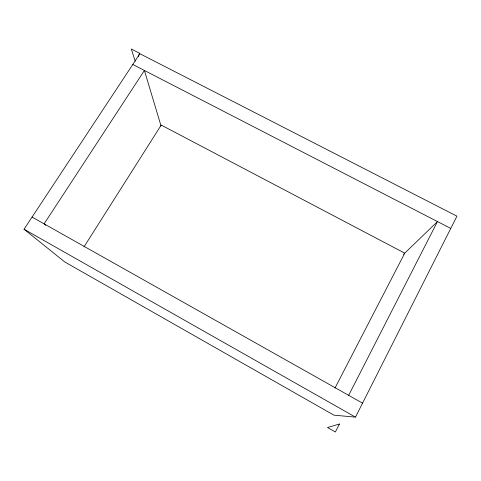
<?xml version="1.0" encoding="UTF-8"?>
<svg xmlns="http://www.w3.org/2000/svg" width="481" height="481" viewBox="0 0 481 481"><rect width="100%" height="100%" fill="white"/><g stroke="black" fill="none" stroke-linecap="round" stroke-linejoin="round"><path stroke-width="0.72" d="M138.396 56.542L139.448 53.175L131.325 49.014L135.173 61.105M355.483 417.135L456.95 216.179L139.881 53.716L24.05 229.233L64.803 261.983L333.928 415.163L355.483 417.135L24.05 229.233M348.671 395.34L437.469 221.573L403.541 254.311M334.962 388.125L404.737 253.156L161.231 125.078L83.965 246.933M132.786 64.466L450.763 228.427M32.077 217.075L362.548 403.15M45.767 225.361L44.114 223.851L144.414 70.466L161.051 125.962M339.442 424.02L335.383 431.986L327.531 427.495L339.442 424.02"/></g></svg>
